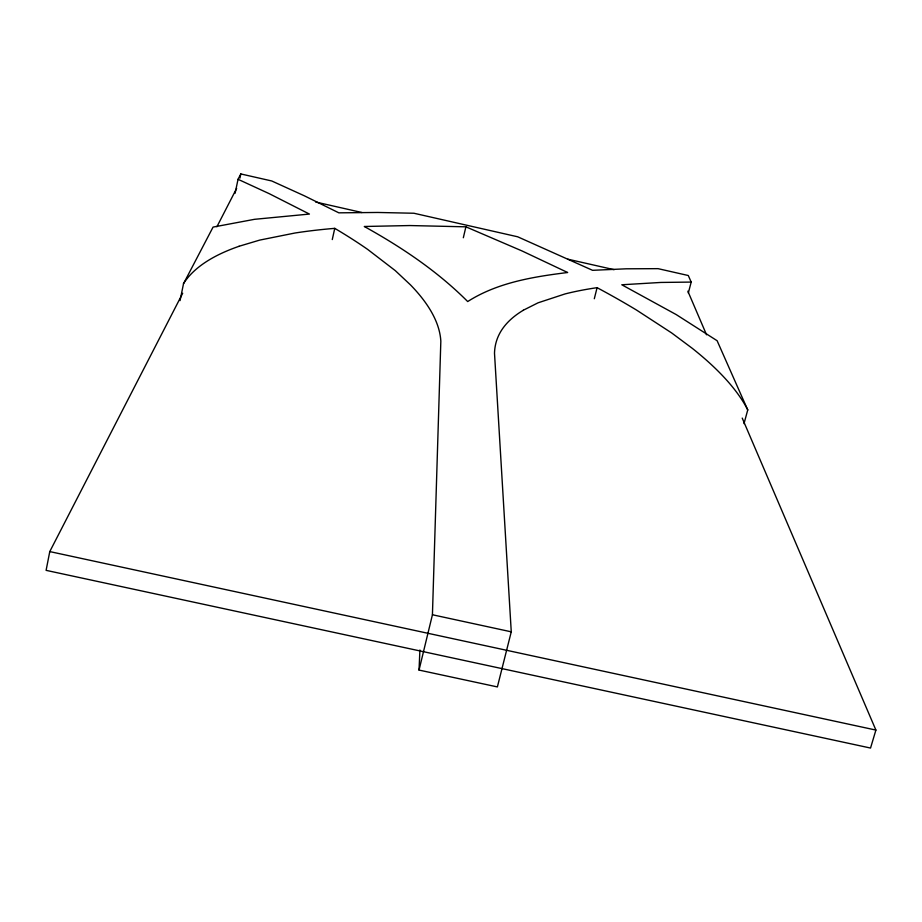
<?xml version="1.0" encoding="UTF-8"?>
<svg xmlns="http://www.w3.org/2000/svg" width="922" height="922" viewBox="0 0 922 922"><rect width="100%" height="100%" fill="white"/><g stroke="black" fill="none" stroke-linecap="round" stroke-linejoin="round"><path stroke-width="1.38" d="M523.327 310.253A925.93 200.466 18.3 0 0 494.503 353.276L511.261 631.824L497.384 686.925L419.037 670.075L432.43 614.755L440.831 341.255A981.1 219.816 8.2 0 0 410.44 284.852L395.296 270.642L367.636 249.389A1076.193 240.607 7.8 0 0 334.755 228.356A977.412 231.434 17.2 0 0 295.052 233.001L259.75 240.089L239.052 246.266M419.037 670.075L419.913 649.987M182.683 293.254L49.776 551.587L46.1 570.349L870.541 748.053L875.9 730.074L742.222 418.081M180.055 300.607L183.524 283.676L213.074 227.089L254.495 219.321L309.423 214.065L269.259 193.689L238.037 179.294L240.826 173.947L271.736 180.966L304.387 195.821L338.835 212.832L377.778 212.463L413.932 213.247L517.68 236.793L592.569 270.319L626.222 268.809L658.054 268.659L688.285 275.517L691.189 282.086L688.331 292.989M235.133 193.24L238.037 179.294M239.962 178.084L240.826 173.947M332.277 239.57L334.755 228.356M463.328 237.761L465.898 226.824L522.152 251.003L567.652 272.509C533.239 276.761 497.419 282.558 467.696 301.552C437.454 271.206 401.623 247.2 364.294 226.489L409.829 225.544L465.898 226.824M594.31 298.74L597.087 287.676A1015.618 247.592 9.4 0 1 636.583 310.103L671.631 332.923L692.192 348.262A930.01 225.383 9.9 0 1 747.8 409.956M744.008 423.647L747.742 409.944L717.12 340.725L676.195 314.575L621.785 284.771L660.878 282.443L691.189 282.086M216.9 226.754L236.643 188.388M523.281 310.241L538.045 302.819L565.013 293.945A1009.924 217.823 18.6 0 1 597.087 287.676M432.43 614.755L511.261 631.824M49.776 551.587L875.9 730.074M315.681 202.022L361.92 212.509M567.883 259.197L614.121 269.685M687.847 291.168L706.54 334.79M183.466 283.665A898.915 212.187 16.8 0 1 239.098 246.278"/></g></svg>
